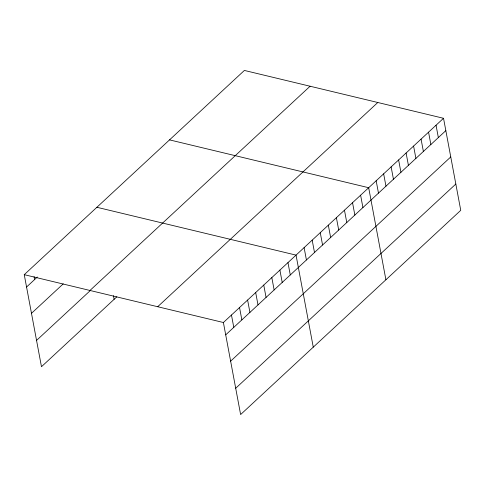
<?xml version="1.0" encoding="UTF-8"?>
<svg xmlns="http://www.w3.org/2000/svg" width="485" height="485" viewBox="0 0 485 485"><rect width="100%" height="100%" fill="white"/><g stroke="black" fill="none" stroke-linecap="round" stroke-linejoin="round"><path stroke-width="0.73" d="M116.806 296.826L41.474 366.715L24.25 274.674L244.379 70.446L443.526 118.285L460.75 210.326L240.621 414.554L223.397 322.513L443.526 118.285M26.56 287.023L37.321 277.038M31.483 313.322L63.232 283.864M89.968 290.46L310.097 86.233M36.551 340.415L90.362 290.497M157.68 306.726L377.803 102.499M225.707 334.862L445.836 130.635M230.63 361.161L450.759 156.934M235.704 388.255L455.827 184.027M169.532 139.88L368.679 187.719L385.908 279.766M96.891 207.277L296.038 255.116L313.268 347.163M24.25 274.674L223.397 322.513M436.039 125.227L438.349 137.576M428.558 132.169L430.868 144.518M421.071 139.116L423.381 151.465M413.59 146.058L415.9 158.407M406.103 152.999L408.412 165.349M398.621 159.947L400.931 172.296M391.134 166.888L393.444 179.238M383.647 173.836L385.963 186.179M376.166 180.778L378.476 193.127M360.61 195.206L362.919 207.556M352.54 202.7L354.85 215.049M344.465 210.187L346.781 222.536M336.396 217.674L338.706 230.023M328.327 225.161L330.637 237.511M320.252 232.648L322.567 244.998M312.182 240.142L314.492 252.485M304.113 247.629L306.423 259.978M287.969 262.603L290.279 274.953M279.9 270.09L282.209 282.44M271.824 277.584L274.134 289.927M263.755 285.071L266.065 297.42M255.686 292.558L257.996 304.907M247.611 300.045L249.92 312.395M239.541 307.532L241.851 319.882M231.466 315.02L233.782 327.369M113.435 295.668L114.114 299.324M34.089 276.626L34.635 279.53"/></g></svg>
